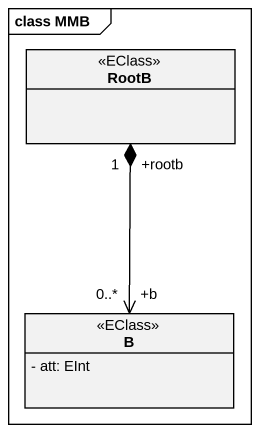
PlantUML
@startuml
mainframe class MMB
hide circle
hide empty members
skinparam classAttributeIconSize 0
class RootB <<EClass>>
class B <<EClass>> {
  - att: EInt
}
B "+b\n0..*" <-up-* "+rootb\n1" RootB
@enduml
